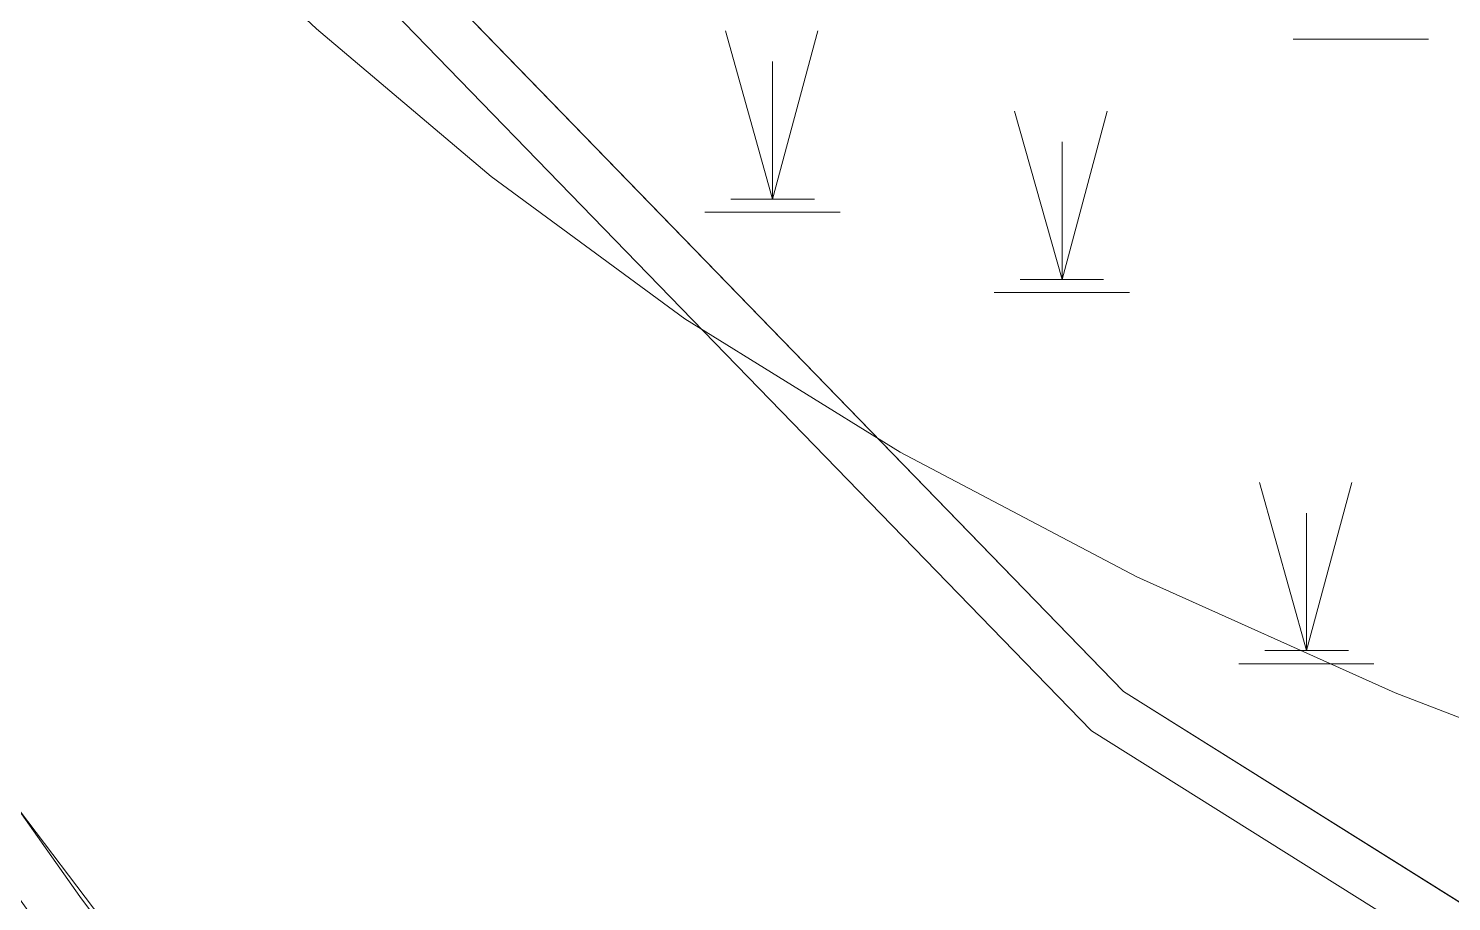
# Model space of a CAD drawing. Header units: metres. Extents: x 533049 to 537618, y 1849954 to 1852676.
# Drawn here: x 534480 to 534536.2, y 1851350.1 to 1851384.5 of the extents above; entities that cross this region are included whole.
import ezdxf

# ---------------------------------------------------------------- set-up
doc = ezdxf.new("R2010")
doc.units = ezdxf.units.M
doc.header["$LTSCALE"] = 2
for name, color, linetype, lineweight in [('14', 7, 'Continuous', 13), ('20', 7, 'Continuous', 13), ('47', 7, 'Continuous', 13), ('54', 7, 'Continuous', 13), ('55', 7, 'Continuous', 13), ('57', 7, 'Continuous', 13), ('60', 7, 'Continuous', 13)]:
    doc.layers.add(name, color=color, linetype=linetype, lineweight=lineweight)

msp = doc.modelspace()

# ---------------------------------------------------------------- linework, layer by layer
at = {"layer": '14'}
for points in [[(534442.19, 1851443.02), (534446.57, 1851424.1), (534452.52, 1851405.62), (534460, 1851387.71), (534468.96, 1851370.49), (534479.34, 1851354.08), (534491.06, 1851338.61), (534504.04, 1851324.17), (534518.19, 1851310.88), (534541.07, 1851291.35), (534562.04, 1851269.78), (534580.92, 1851246.35), (534597.55, 1851221.28), (534617.05, 1851192), (534643.84, 1851203.11), (534703, 1851262.27), (534785.62, 1851309.97), (534744.51, 1851336.67), (534659.97, 1851305.12), (534583.66, 1851318.07), (534521.97, 1851356.79), (534476.04, 1851404.12), (534454.41, 1851451.69)], [(534703, 1851262.27), (534785.62, 1851309.97), (534744.51, 1851336.67), (534659.97, 1851305.12), (534583.66, 1851318.07), (534521.97, 1851356.79), (534476.04, 1851404.12), (534454.41, 1851451.69)], [(534478.96, 1851354.63), (534482.05, 1851350.26), (534485.24, 1851345.96), (534488.53, 1851341.73), (534491.92, 1851337.58), (534495.4, 1851333.51), (534498.97, 1851329.52), (534502.64, 1851325.62), (534506.4, 1851321.8), (534510.24, 1851318.07), (534514.18, 1851314.43), (534518.19, 1851310.88), (534521.45, 1851308.31), (534524.68, 1851305.71), (534527.88, 1851303.06), (534531.04, 1851300.37), (534534.17, 1851297.64), (534537.26, 1851294.87), (534540.31, 1851292.06), (534543.33, 1851289.21)]]:
    msp.add_lwpolyline(points, dxfattribs=at)
at = {"layer": '20'}
msp.add_lwpolyline([(534857.55, 1851418), (534816.22, 1851368.3), (534743.68, 1851338.45), (534659.77, 1851307.18), (534584.39, 1851319.97), (534523.23, 1851358.35), (534477.72, 1851405.26), (534456.39, 1851452.17), (534449.28, 1851582.95), (534450.89, 1851641.08), (534444.71, 1851664.01), (534443.83, 1851690.46), (534441.18, 1851714.27), (534430.6, 1851731.91), (534431.48, 1851763.66), (534420.89, 1851786.59), (534400.6, 1851829.81)], dxfattribs=at)
at = {"layer": '47'}
msp.add_lwpolyline([(534456.39, 1851452.17), (534477.72, 1851405.26), (534523.23, 1851358.35), (534584.39, 1851319.97), (534659.77, 1851307.18)], dxfattribs=at)
at = {"layer": '54'}
for radius, start, end in [(235.681, 190.65476, 229.2302), (243.181, 190.71548, 229.27671)]:
    msp.add_arc((534668.929, 1851485.498), radius, start, end, dxfattribs=at)
at = {"layer": '55'}
for radius, start, end in [(232.681, 190.62966, 229.21113), (246.181, 190.73898, 229.29486)]:
    msp.add_arc((534668.929, 1851485.498), radius, start, end, dxfattribs=at)
at = {"layer": '57'}
for p, q in [((534509.38, 1851377.78), (534507.52, 1851384.42)), ((534509.38, 1851377.78), (534511.17, 1851384.42)), ((534529.92, 1851384.1), (534535.26, 1851384.1)), ((534509.38, 1851377.78), (534509.38, 1851383.21)), ((534520.8, 1851374.61), (534518.93, 1851381.26)), ((534520.8, 1851374.61), (534522.58, 1851381.26)), ((534520.8, 1851374.61), (534520.8, 1851380.04)), ((534507.73, 1851377.78), (534511.03, 1851377.78)), ((534506.71, 1851377.27), (534512.04, 1851377.27)), ((534519.15, 1851374.61), (534522.44, 1851374.61)), ((534518.12, 1851374.1), (534523.46, 1851374.1)), ((534530.45, 1851359.96), (534528.59, 1851366.6)), ((534530.45, 1851359.96), (534532.24, 1851366.6)), ((534530.45, 1851359.96), (534530.45, 1851365.39)), ((534528.8, 1851359.96), (534532.1, 1851359.96)), ((534527.78, 1851359.44), (534533.11, 1851359.44))]:
    msp.add_line(p, q, dxfattribs=at)
for points in [[(534857.55, 1851418), (534816.22, 1851368.3), (534743.68, 1851338.45), (534659.77, 1851307.18), (534584.39, 1851319.97), (534523.23, 1851358.35), (534477.72, 1851405.26), (534456.39, 1851452.17), (534449.28, 1851582.95), (534450.89, 1851641.08), (534444.71, 1851664.01), (534443.83, 1851690.46), (534441.18, 1851714.27), (534430.6, 1851731.91), (534431.48, 1851763.66), (534420.89, 1851786.59), (534400.6, 1851829.81)], [(534601.18, 1851326.77), (534594.56, 1851330.38), (534588.9, 1851333.69), (534584.2, 1851336.71), (534579.27, 1851339.7), (534572.88, 1851342.93), (534565.04, 1851346.4), (534555.74, 1851350.11), (534544.99, 1851354.05), (534533.94, 1851358.29), (534523.75, 1851362.87), (534514.41, 1851367.79), (534505.92, 1851373.06), (534498.28, 1851378.68), (534491.38, 1851384.5), (534485.1, 1851390.4), (534479.45, 1851396.37)]]:
    msp.add_lwpolyline(points, dxfattribs=at)
at = {"layer": '60'}
msp.add_lwpolyline([(534704.22, 1851260.67), (534789.45, 1851309.87), (534744.76, 1851338.89), (534659.77, 1851307.18), (534584.39, 1851319.97), (534523.23, 1851358.35), (534477.72, 1851405.26), (534456.39, 1851452.17)], dxfattribs=at)

doc.saveas('drawing.dxf')
